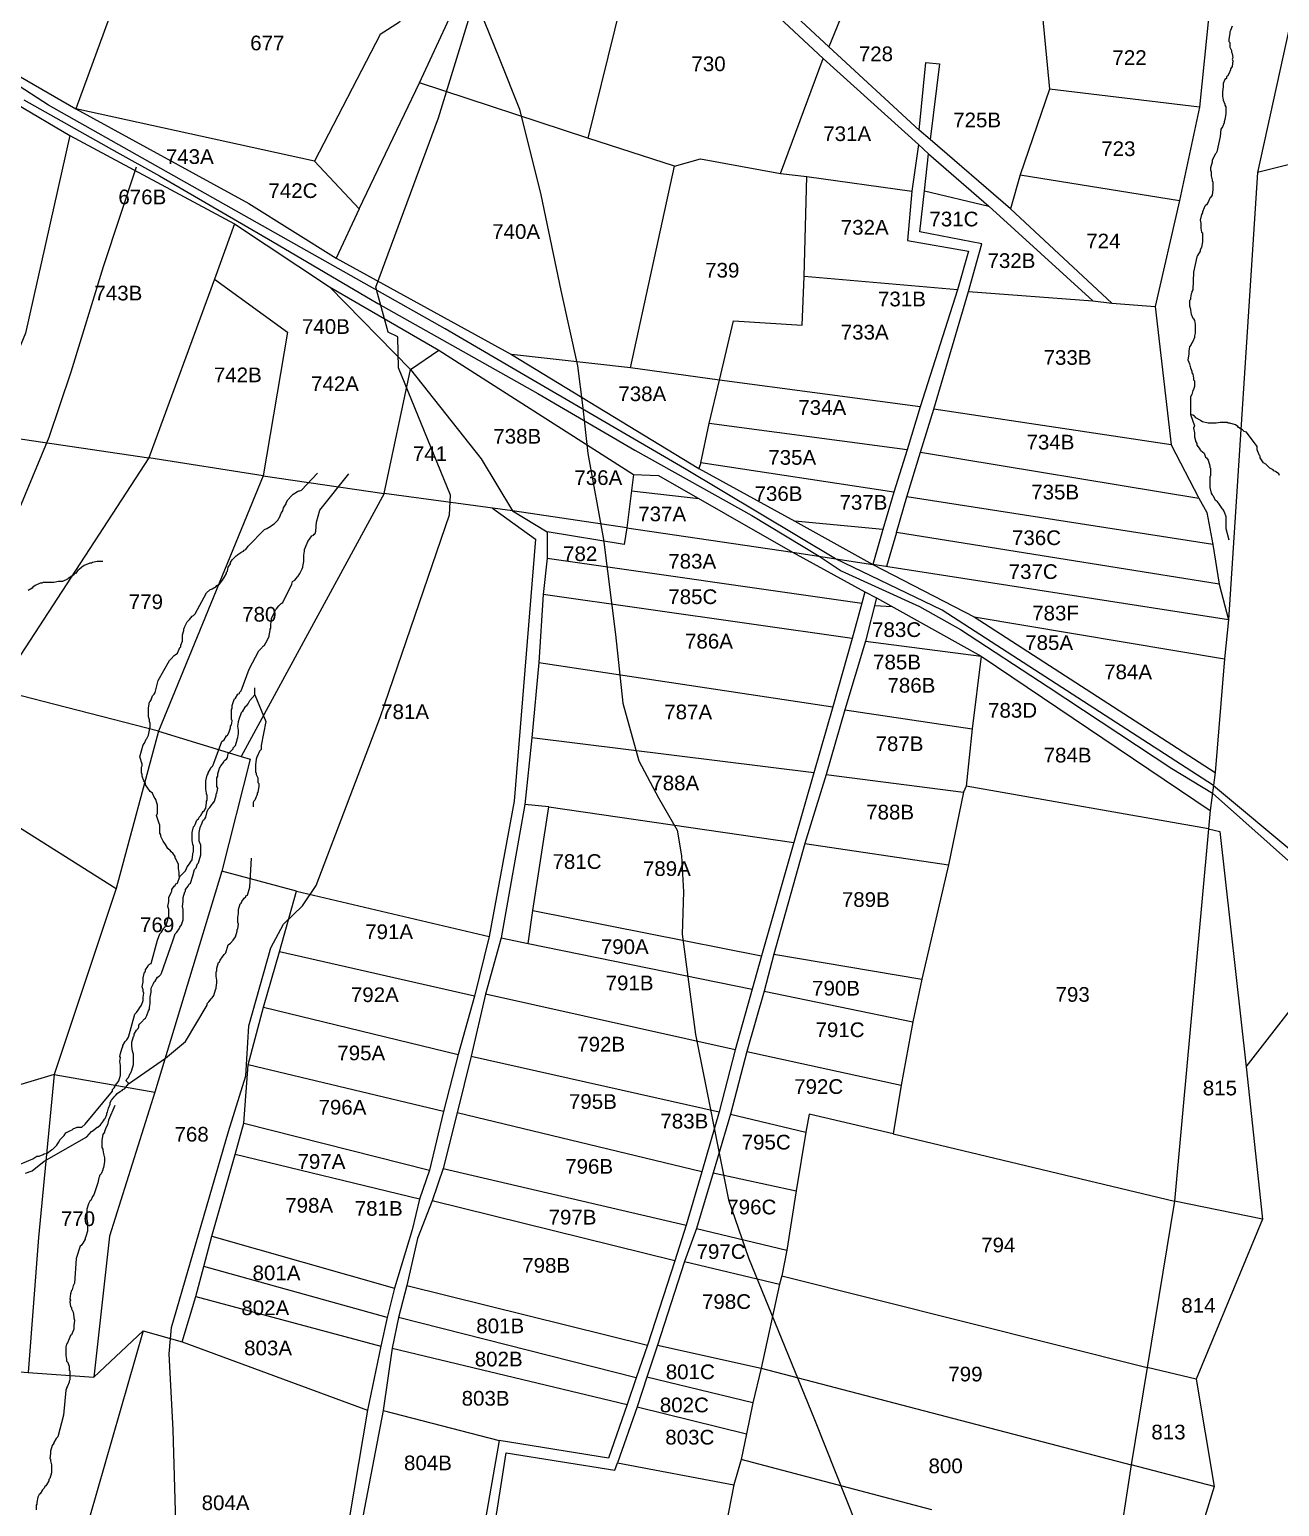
# Model space of a CAD drawing. Header units: inches. Extents: x -72 to 3350, y -615 to 1801.
# Drawn here: x 830.6 to 1124.6, y -59.2 to 288.4 of the extents above; entities that cross this region are included whole.
import ezdxf
from ezdxf.enums import TextEntityAlignment as Align

# ---------------------------------------------------------------- set-up
doc = ezdxf.new("R2010")
doc.units = ezdxf.units.IN
doc.header["$LTSCALE"] = 15
doc.header["$MEASUREMENT"] = 0
for name, color, linetype in [('PLOT', 255, 'Continuous'), ('PLOT NO', 7, 'Continuous'), ('ROAD', 50, 'Continuous'), ('STREAM', 130, 'Continuous')]:
    doc.layers.add(name, color=color, linetype=linetype)
doc.styles.get("Standard").update_dxf_attribs({"font": 'arial.ttf'})

msp = doc.modelspace()

# ---------------------------------------------------------------- linework, layer by layer
at = {"layer": 'PLOT', "color": 0}
for points in [[(1156.43, 422.49), (1148.17, 386.06), (1143.31, 363.37), (1119.5, 254.73), (1112.66, 149.49)], [(567.77, 419.6), (579.48, 414.48), (587, 410.25), (641.57, 378.94), (682.26, 354.72), (769.36, 307.08), (771.66, 305.9), (813.36, 279.46), (827.55, 270.76), (840.08, 263.46), (878.83, 242.66), (901.17, 227.81), (926.85, 212.93), (972.7, 183.69), (978.54, 183.39), (1010.09, 165.4), (1028.99, 162.49)], [(967.45, 334.86), (975.34, 342.08), (983.17, 340.21), (1015.47, 338.46), (1033.92, 343.28), (1044.19, 360.18), (1105.62, 359.78), (1113.36, 349.36), (1110.72, 329.51), (1100.92, 304.21), (1100.55, 293.14), (1108.07, 292.52), (1105.86, 270.12), (1101.15, 248.16), (1095.42, 223.22)], [(908.09, 246.16), (922.29, 275.78), (933.34, 299.74), (946.62, 314.96), (965.15, 332.52), (967.45, 334.86), (963.34, 339.95), (938.79, 357.47)], [(1033.92, 343.28), (1032.54, 337.55), (1039.79, 336.02), (1018.59, 284.3)], [(1085.23, 224.01), (1061.35, 246.16), (1042.48, 262.51), (1039.87, 264.69), (1018.59, 284.3), (977.51, 322.48), (967.45, 334.86)], [(1039.79, 336.02), (1047.54, 329.29), (1057, 316.21), (1067.04, 296.42), (1068.87, 291.52), (1070.56, 274.35), (1063.6, 254.14), (1061.35, 246.16)], [(965.15, 332.52), (976.02, 320.06), (1017.31, 281.57), (1039.71, 261.27), (1042.06, 259.08), (1056.24, 246.82), (1080.73, 224.55), (1085.23, 224.01), (1095.42, 223.22), (1099.18, 190.61), (1105.65, 178.11), (1107.59, 174.74), (1108.94, 167.19), (1110.42, 157.88), (1112.66, 149.49), (1111.69, 140.31), (1109.51, 113.54)], [(787.73, 329.87), (805.39, 325.54), (837.56, 314.13), (853.74, 308.54), (851.06, 295.86), (841.44, 269.73)], [(925.21, 327.11), (926.55, 312.99), (917.62, 290.11), (913.04, 287.21), (897.65, 257.4), (908.09, 246.16), (902.72, 234.56)], [(1190.61, 326.44), (1168.79, 267.74), (1145.89, 270.62), (1136.02, 258.84), (1119.5, 254.73)], [(976.02, 320.06), (961.94, 262.83)], [(818.35, 283.05), (841.44, 269.73), (882.2, 247.46), (902.72, 234.56), (943.95, 211.93), (988.04, 185.05), (1010.66, 172.7), (1028.99, 162.49), (1052.84, 150.2), (1109.51, 113.54), (1108.36, 104.6), (1107.96, 100.25), (1099.95, 12.7), (1093.48, -26.48), (1089.78, -49.4), (1086.36, -71.36)], [(1007.25, 254.49), (1017.31, 281.57)], [(1039.87, 264.69), (1041.48, 280.62), (1044.68, 280.3), (1042.48, 262.51)], [(971.96, 208.75), (982.28, 256.24), (961.94, 262.83), (922.29, 275.78)], [(1105.86, 270.12), (1070.56, 274.35)], [(897.65, 257.4), (841.44, 269.73)], [(840.08, 263.46), (829.66, 216.95), (819.85, 193.3), (790.82, 155.51), (775.59, 149.38)], [(1039.71, 261.27), (1038.13, 250.33), (1037.14, 238.71), (1051.49, 236.22), (1048.88, 227.08), (1040.11, 199.58), (1037.07, 189.45), (1033.91, 179.51), (1031.31, 170.68), (1028.99, 162.49)], [(982.28, 256.24), (988.41, 257.95), (1007.25, 254.49), (1013.41, 253.75)], [(1051.5, 226.72), (1054.63, 237.9), (1040.01, 240.78), (1041.13, 250.37), (1042.06, 259.08)], [(988.49, 186.43), (990.43, 195.68), (992.87, 205.86), (996.19, 219.78), (1012.32, 218.78), (1012.83, 230.22), (1013.41, 253.75), (1038.13, 250.33)], [(1063.6, 254.14), (1101.15, 248.16)], [(1041.13, 250.37), (1056.24, 246.82)], [(878.83, 242.66), (874.07, 229.63), (858.61, 187.54), (823, 132.96), (790.82, 155.51)], [(874.07, 229.63), (891.27, 217.14), (885.56, 183.32), (858.61, 187.54)], [(1048.88, 227.08), (1012.83, 230.22)], [(901.17, 227.81), (920.23, 208.38), (926.85, 212.93)], [(1034.54, 170.03), (1036.96, 178.43), (1040.17, 188.92), (1043.34, 199.02), (1051.5, 226.72), (1080.73, 224.55)], [(992.87, 205.86), (971.96, 208.75), (943.95, 211.93)], [(920.23, 208.38), (936.82, 187.31), (944.22, 175.07), (914, 179.21), (920.23, 208.38)], [(1040.11, 199.58), (992.87, 205.86)], [(1099.18, 190.61), (1043.34, 199.02)], [(1037.07, 189.45), (990.43, 195.68)], [(819.85, 193.3), (858.61, 187.54)], [(1040.17, 188.92), (1105.65, 178.11)], [(1033.91, 179.51), (988.49, 186.43), (988.04, 185.05)], [(885.56, 183.32), (860.93, 123.23), (823, 132.96)], [(885.56, 183.32), (914, 179.21)], [(972.7, 183.69), (971.1, 171.07), (944.22, 175.07)], [(914, 179.21), (880.35, 117.31), (882.47, 116.69), (875.84, 90.29), (860.09, 38.28), (849.35, 4.43), (845.69, -28.71), (857.32, -17.84), (866.5, -20.43), (910.1, -36.52)], [(988.06, 177.95), (972.16, 179.7)], [(1108.94, 167.19), (1036.96, 178.43)], [(939.47, 175.72), (949.62, 168.47), (944.6, 106.8), (938.68, 74.93), (935.25, 60.89), (931.42, 47.2), (928, 33.73), (924.71, 19.98), (922.35, 13.13), (920.56, 5.91), (916.45, -7.81), (914.69, -14.69), (913.21, -21.46), (910.1, -36.52), (900.44, -93.69), (880.14, -91.37), (878.58, -90.61), (876.13, -93.25), (873.76, -114.82), (863.1, -129.43)], [(944.22, 175.07), (952.38, 170.14), (952.32, 163.93), (951.42, 155.44), (950.36, 139.4), (948.76, 121.72), (947.11, 106.03), (941.56, 74.66), (937.81, 61.37), (934.47, 46.8), (931.16, 33.49), (927.89, 20.38), (925.31, 12.71), (921.86, 3.85), (919.35, -7.17), (917.41, -14.67), (915.91, -21.96), (913.8, -36.6), (908.25, -65.23)], [(971.1, 171.07), (970.49, 167.19), (952.38, 170.14)], [(971.1, 171.07), (1010.09, 165.4)], [(1031.31, 170.68), (1010.66, 172.7)], [(1110.42, 157.88), (1034.54, 170.03), (1032.15, 161.97)], [(952.32, 163.93), (1026.37, 153.41)], [(1010.09, 165.4), (1027.13, 156.03), (1029.82, 154.65), (1054.45, 140.94), (1108.36, 104.6)], [(1112.66, 149.49), (1028.99, 162.49)], [(1027.13, 156.03), (1026.37, 153.41), (1024.14, 145.09), (1019.6, 129), (1015.11, 113.42), (1010.39, 97.09), (1002.77, 70.39), (1000.61, 62.58), (996.58, 48.31), (992.81, 33.69), (988.72, 19.59), (985.09, 7.02), (982.4, -1.35), (975.93, -21.22), (973.29, -28.91), (971.18, -35.16), (966.76, -47.77), (941.06, -43.68), (937.4, -64.78)], [(1024.14, 145.09), (951.42, 155.44)], [(1029.82, 154.65), (1027.27, 144.47), (1022.42, 128.27), (1017.99, 113.07), (1012.94, 96.85), (1005.72, 70.82), (1003.37, 62.06), (999.36, 47.88), (995.51, 33.16), (991.42, 19.34), (987.47, 6.25), (984.69, -1.57), (978.33, -21.2), (975.81, -28.73), (973.51, -35.72), (968.94, -48.92), (996.28, -54.05)], [(1029.37, 152.8), (1033.52, 152.61)], [(1052.84, 150.2), (1111.69, 140.31)], [(1027.27, 144.47), (1054.45, 140.94)], [(950.36, 139.4), (1019.6, 129)], [(1054.45, 140.94), (1052.34, 123.84), (1050.91, 110.33), (1050.32, 108.94), (1046.8, 91.79), (1040.48, 64.88), (1038.41, 54.9), (1035.67, 39.96), (1033.74, 28.51), (1099.95, 12.7)], [(1022.42, 128.27), (1052.34, 123.84)], [(860.93, 123.23), (850.97, 86.25)], [(860.93, 123.23), (880.35, 117.31)], [(1015.11, 113.42), (948.76, 121.72)], [(1017.99, 113.07), (1050.32, 108.94)], [(1107.96, 100.25), (1050.91, 110.33)], [(949.01, 81.05), (952.74, 105.49), (947.11, 106.03)], [(952.74, 105.49), (1010.39, 97.09)], [(754.62, -65.87), (781.78, 20.3), (791.35, 38.34), (824.37, 103.06), (850.97, 86.25), (836.38, 42.48), (860.09, 38.28)], [(1107.96, 100.25), (1110.64, 99.65), (1116.82, 44.3), (1143.18, 78.14), (1144.22, 79.59)], [(1012.94, 96.85), (1046.8, 91.79)], [(866.5, -20.43), (869.73, -9.76), (871.6, -2.68), (873.45, 4.4), (878.96, 23.62), (880.96, 31.03), (882.05, 44.72), (885.6, 58.34), (889.4, 71.36), (893.38, 85.63), (875.84, 90.29)], [(893.38, 85.63), (938.68, 74.93)], [(947.89, 73.32), (949.01, 81.05), (1002.77, 70.39)], [(941.56, 74.66), (947.89, 73.32), (1000.61, 62.58)], [(935.25, 60.89), (889.4, 71.36)], [(1005.72, 70.82), (1040.48, 64.88)], [(996.58, 48.31), (937.81, 61.37)], [(1003.37, 62.06), (1038.41, 54.9)], [(885.6, 58.34), (931.42, 47.2)], [(934.47, 46.8), (992.81, 33.69)], [(999.36, 47.88), (1035.67, 39.96)], [(836.38, 42.48), (815.33, 36.22), (803.83, 16.84), (795.89, -24.77)], [(836.38, 42.48), (832.68, 4.08), (830.28, -27.68)], [(928, 33.73), (882.05, 44.72)], [(1116.82, 44.3), (1120.64, 8.42), (1099.95, 12.7)], [(988.72, 19.59), (931.16, 33.49)], [(1033.74, 28.51), (1014, 33.14), (1013.25, 28.9), (1010.95, 15.11), (1008.72, 1.16), (1007.54, -4.9), (1007.03, -6.83), (1002.73, -26.64), (1000.75, -34.78), (999.23, -42.06), (998, -48.15), (996.28, -54.05), (984.77, -113.21), (1030.67, -123.24), (1029.11, -139.88)], [(995.51, 33.16), (1013.25, 28.9)], [(880.96, 31.03), (924.71, 19.98)], [(922.35, 13.13), (878.96, 23.62)], [(927.89, 20.38), (985.09, 7.02)], [(991.42, 19.34), (1010.95, 15.11)], [(982.4, -1.35), (925.31, 12.71)], [(1120.64, 8.42), (1105.05, -29.25), (1093.48, -26.48)], [(873.45, 4.4), (916.45, -7.81)], [(987.47, 6.25), (1008.72, 1.16)], [(914.69, -14.69), (871.6, -2.68)], [(984.69, -1.57), (1007.03, -6.83)], [(1007.54, -4.9), (1093.48, -26.48)], [(869.73, -9.76), (913.21, -21.46)], [(919.35, -7.17), (975.93, -21.22)], [(973.29, -28.91), (917.41, -14.67)], [(857.32, -17.84), (837.43, -86.87), (832.51, -127.8)], [(915.91, -21.96), (971.18, -35.16)], [(978.33, -21.2), (1002.73, -26.64)], [(784.21, -82.11), (795.89, -24.77), (830.28, -27.68), (845.69, -28.71)], [(1002.73, -26.64), (1089.78, -49.4)], [(1000.75, -34.78), (975.81, -28.73)], [(1105.05, -29.25), (1109.27, -54.49), (1089.78, -49.4)], [(913.8, -36.6), (941.06, -43.68)], [(973.51, -35.72), (999.23, -42.06)], [(939.66, -66.1), (942.74, -46.52), (968.27, -50.63), (968.94, -48.92)], [(1042.88, -59.93), (998, -48.15)], [(1109.27, -54.49), (1103.06, -74.65), (1086.36, -71.36)]]:
    msp.add_lwpolyline(points, dxfattribs=at)
at = {"layer": 'ROAD', "color": 2}
for points in [[(1109.1, 110.45), (1045.31, 151.72), (1020.18, 163.81), (984.68, 185.08), (944.99, 208.24), (928.33, 217.91), (835.04, 270.55), (777.31, 307.98), (741.82, 329.13), (705.27, 347.14), (681.52, 359.87), (627.84, 391.98), (591.62, 412.53), (576.73, 420.71)], [(829.25, 271.82), (851.15, 259.49), (861.18, 253.96), (887.73, 238.47), (912.54, 223.91), (950.15, 202.71), (973.01, 189.35), (1000.47, 174.04), (1016.36, 164.4), (1021.56, 161.01), (1039.95, 152.62), (1049.57, 147.19), (1070.2, 133.71), (1099.31, 114.51), (1108.88, 108.65)], [(1108.88, 108.66), (1143.18, 78.14), (1156.29, 68.19)], [(1109.1, 110.45), (1128.97, 93.89), (1144.22, 79.59), (1155.54, 70.97)]]:
    msp.add_lwpolyline(points, dxfattribs=at)
at = {"layer": 'ROAD'}
for points in [[(932.99, 301.66), (941.04, 281.61), (945.82, 269.6), (950.87, 249.5), (955.55, 226.92), (959.49, 209.19), (960.7, 199.94), (961.92, 188.62), (965.57, 168.38), (968.47, 145.99), (970.16, 129.82), (973.94, 116.25), (978.58, 107.58), (982.92, 99.95), (983.97, 93.94), (984.42, 85.42), (984.12, 75.52), (987.26, 51.89), (995.05, 12.95), (999.69, -0.65), (1015.27, -38.68), (1027.55, -69.69)], [(865.84, -92.97), (864.4, -41.17), (863.45, -23.26), (863.99, -17.03), (877.39, 29.07), (881.43, 42.14), (882.2, 53.93), (887.33, 72.29), (890.3, 77.88), (894.77, 82.15), (898.03, 86.97), (913.16, 126.72), (929.37, 174.13), (929.65, 178.77), (917.37, 208.74), (917.24, 216.05), (914.92, 217.14), (912.06, 227.77), (926.79, 267.56), (934.51, 292.64), (935.73, 294.85)], [(855.66, 256.01), (847.92, 232.49), (840.27, 207.73), (835.13, 192.33), (825.71, 169.7), (812.16, 148.42), (809.39, 144.97), (802.4, 127.55), (800.63, 121.92), (793.05, 111.13), (785.99, 101.47), (772.78, 79.68), (766.98, 71.11), (750.91, 40.81), (748.56, 36.7), (742.83, 24.4), (726.84, -2.19), (723.06, -8.07), (716.16, -18.99)]]:
    msp.add_lwpolyline(points, dxfattribs=at)
at = {"layer": 'STREAM', "color": 4, "lineweight": 0}
for points in [[(1113.51, 289.12), (1113.13, 288.17), (1112.94, 287.79), (1112.94, 287.42), (1112.75, 286.09), (1112.75, 285.52), (1112.94, 285.34), (1112.94, 284.2), (1113.32, 283.44), (1113.32, 283.07), (1113.51, 282.69), (1113.7, 281.74), (1113.51, 281.36), (1113.7, 280.99), (1113.51, 279.66), (1113.13, 279.09), (1113.13, 278.91), (1112.75, 277.96), (1112.38, 277.39), (1112.19, 277.2), (1112.19, 276.83), (1111.81, 276.64), (1111.43, 275.69), (1111.43, 275.31), (1111.43, 274.93), (1111.24, 273.61), (1111.24, 273.04), (1111.24, 272.66), (1111.43, 271.72), (1111.81, 270.77), (1111.81, 270.58), (1112, 270.21), (1112, 269.26), (1112, 268.88), (1112, 268.5), (1111.81, 267.18), (1111.62, 266.61), (1111.62, 266.42), (1111.24, 265.48), (1110.86, 264.91), (1110.67, 263.21), (1109.92, 259.62), (1109.73, 259.24), (1109.54, 259.05), (1109.35, 258.67), (1108.97, 257.91), (1108.78, 257.54), (1108.78, 257.16), (1108.4, 255.83), (1108.4, 255.27), (1108.59, 254.89), (1108.59, 253.94), (1108.78, 253), (1108.78, 252.81), (1108.97, 252.43), (1108.97, 251.48), (1108.97, 251.11), (1108.97, 250.73), (1108.78, 249.4), (1108.4, 248.84), (1108.22, 248.65), (1107.84, 247.7), (1107.46, 247.14), (1107.27, 246.95), (1107.08, 246.76), (1106.89, 246.38), (1106.51, 245.43), (1106.51, 245.24), (1106.32, 244.87), (1105.95, 243.54), (1106.14, 242.79), (1106.14, 242.6), (1106.14, 241.65), (1106.32, 240.71), (1106.51, 240.52), (1106.51, 240.14), (1106.51, 239), (1106.51, 238.81), (1106.51, 238.44), (1106.32, 237.11), (1105.95, 236.55), (1105.95, 236.17), (1105.38, 235.22), (1105.19, 234.84), (1104.43, 231.25), (1104.24, 227.09), (1104.06, 226.71), (1104.06, 226.52), (1103.87, 226.14), (1103.68, 225.2), (1103.68, 224.82), (1103.49, 224.63), (1103.49, 223.31), (1103.68, 222.55), (1103.68, 222.36), (1103.87, 221.42), (1104.24, 220.47), (1104.43, 220.28), (1104.62, 219.9), (1104.81, 218.96), (1104.81, 218.58), (1104.81, 218.2), (1104.81, 216.88), (1104.62, 216.31), (1104.62, 215.93), (1104.24, 214.99), (1104.06, 214.61), (1103.87, 214.23), (1103.68, 214.04), (1103.49, 213.66), (1103.3, 212.72), (1103.3, 212.34), (1103.3, 211.96), (1103.11, 210.64), (1103.3, 210.07), (1103.49, 209.69), (1103.68, 208.75), (1104.06, 207.99), (1104.06, 207.61), (1104.24, 207.23), (1104.43, 206.29), (1104.43, 205.91), (1104.62, 205.72), (1104.62, 204.4), (1104.43, 203.64), (1104.24, 203.45), (1104.06, 202.51), (1103.68, 201.94), (1103.68, 197.78), (1104.62, 195.13), (1104.43, 194.56), (1104.62, 193.43), (1104.62, 193.24), (1104.62, 192.48), (1105, 191.35), (1105.19, 190.97), (1105.19, 190.59), (1105.76, 189.84), (1105.95, 189.46), (1106.14, 189.27), (1106.89, 188.7), (1107.27, 187.76), (1107.46, 187.57), (1107.84, 187), (1108.22, 185.68), (1108.22, 185.3), (1108.4, 185.11), (1108.4, 183.97), (1108.4, 183.59), (1108.4, 183.41), (1108.22, 183.03), (1108.22, 182.46), (1108.22, 181.51), (1108.22, 181.14), (1108.22, 180.57), (1108.59, 179.25), (1108.78, 178.87), (1108.97, 178.68), (1109.54, 177.73), (1109.73, 177.54), (1109.92, 177.35), (1110.48, 176.6), (1111.05, 175.65), (1111.24, 175.46), (1111.62, 174.9), (1112, 173.76), (1112, 173.38), (1112, 173), (1112, 172.06), (1112, 171.68), (1112, 171.3), (1112, 170.92), (1112.75, 168.28)], [(1124.67, 183.41), (1124.48, 183.78), (1123.72, 184.35), (1123.34, 184.54), (1123.16, 184.73), (1122.4, 185.11), (1121.64, 185.86), (1121.45, 186.05), (1120.89, 186.43), (1120.13, 187.57), (1120.13, 187.94), (1119.94, 188.13), (1119.56, 189.08), (1119.37, 189.46), (1119.37, 189.84), (1119.37, 190.21), (1116.91, 193.62), (1116.35, 193.81), (1115.97, 194.18), (1115.02, 194.75), (1114.83, 194.94), (1114.27, 195.32), (1112.94, 195.7), (1112.57, 195.7), (1112.38, 195.89), (1111.24, 195.89), (1110.86, 195.89), (1110.67, 195.89), (1109.73, 195.7), (1108.78, 195.7), (1108.4, 195.7), (1107.84, 195.7), (1106.51, 196.08), (1106.14, 196.27), (1105.95, 196.45), (1105, 197.02), (1104.81, 197.21), (1104.62, 197.4), (1104.24, 197.59), (1103.68, 197.78)], [(828.34, 21.34), (831.36, 22.66), (832.31, 23.23), (832.87, 23.23), (833.82, 23.61), (834.01, 23.8), (834.76, 23.99), (835.71, 24.74), (836.09, 24.93), (836.28, 25.12), (837.03, 25.88), (837.22, 26.26), (837.41, 26.45), (837.79, 27.2), (838.55, 27.96), (838.74, 28.15), (839.11, 28.72), (840.25, 29.28), (840.63, 29.47), (840.82, 29.66), (841.76, 30.04), (842.14, 30.04), (842.52, 30.04), (842.9, 30.04), (843.65, 30.8), (850.08, 38.55), (850.08, 38.93), (850.46, 39.31), (851.03, 40.25), (851.22, 40.44), (851.6, 41.01), (851.97, 42.33), (851.97, 42.52), (851.97, 42.9), (851.97, 43.84), (851.97, 44.22), (851.97, 44.6), (851.78, 45.55), (851.97, 46.49), (851.78, 46.68), (851.97, 47.44), (852.35, 48.76), (852.54, 48.95), (852.54, 49.33), (853.11, 50.27), (853.3, 50.46), (853.49, 50.65), (853.68, 51.03), (853.86, 51.22), (855.38, 56.7), (855.76, 57.08), (856.32, 57.84), (856.51, 58.22), (856.89, 58.78), (857.27, 59.92), (857.27, 60.3), (857.27, 60.67), (857.46, 61.62), (857.27, 62), (857.27, 62.38), (857.08, 63.13), (857.27, 64.27), (857.27, 64.46), (857.27, 65.21), (857.65, 66.54), (857.84, 66.73), (857.84, 67.1), (858.4, 67.86), (858.59, 68.24), (858.78, 68.43), (859.16, 68.62), (860.67, 74.1), (861.24, 75.61), (861.62, 75.99), (862.19, 76.94), (862.37, 77.13), (862.75, 77.69), (863.13, 78.83), (863.13, 79.21), (863.32, 79.59), (863.32, 80.53), (863.32, 80.91), (863.32, 81.29), (863.13, 82.04), (863.32, 83.18), (863.32, 83.37), (863.32, 84.12), (863.89, 85.26), (864.08, 85.64), (864.08, 86.01), (864.64, 86.77), (864.83, 86.96), (865.02, 87.34), (865.4, 87.53), (865.97, 89.04), (867.29, 90.36), (867.48, 90.93), (867.67, 91.31), (868.24, 92.07), (868.43, 92.44), (868.8, 93.01), (868.99, 94.34), (868.99, 94.52), (869.18, 94.9), (869.18, 96.04), (869.18, 96.23), (868.99, 96.6), (868.8, 97.55), (868.8, 98.5), (868.8, 98.69), (868.8, 99.44), (869.18, 100.77), (869.37, 100.95), (869.56, 101.33), (869.94, 102.28), (870.13, 102.47), (870.32, 102.66), (870.51, 103.03), (870.88, 103.41), (871.45, 104.36), (871.64, 104.55), (872.02, 105.11), (872.21, 106.44), (872.21, 106.82), (872.4, 107.01), (872.4, 108.14), (872.21, 108.52), (872.21, 108.71), (872.02, 109.65), (872.02, 110.6), (872.02, 110.98), (872.02, 111.54), (872.4, 112.87), (872.59, 113.25), (872.59, 113.44), (873.15, 114.38), (873.34, 114.76), (873.53, 114.95), (873.72, 115.14), (873.91, 115.7), (875.8, 120.81), (876.37, 121.19), (876.94, 122.13), (877.13, 122.32), (877.5, 122.89), (877.88, 124.03), (877.88, 124.4), (878.07, 124.78), (878.26, 125.73), (878.07, 126.11), (878.07, 126.29), (878.07, 127.24), (878.07, 128.38), (878.26, 128.56), (878.26, 129.32), (878.64, 130.46), (878.83, 130.83), (879.02, 131.02), (879.58, 131.97), (879.96, 132.16), (879.96, 132.35), (880.34, 132.72), (882.23, 137.83), (884.5, 142.18), (884.88, 142.56), (885.64, 143.31), (885.82, 143.5), (886.2, 144.07), (886.77, 145.21), (886.96, 145.58), (886.96, 145.77), (887.15, 146.91), (887.15, 147.29), (887.34, 147.48), (887.34, 148.42), (887.53, 149.37), (887.53, 149.74), (887.72, 150.31), (888.28, 151.45), (888.47, 151.82), (888.66, 152.01), (889.23, 152.77), (889.61, 153.15), (889.8, 153.34), (890.17, 153.53), (892.25, 157.88), (892.44, 158.44), (893.01, 158.82), (893.58, 159.58), (893.77, 159.77), (894.14, 160.33), (894.71, 161.47), (894.9, 161.85), (894.9, 162.04), (895.09, 163.17), (895.09, 163.55), (895.09, 163.74), (895.09, 164.68), (895.28, 165.63), (895.28, 166.01), (895.47, 166.58), (896.04, 167.9), (896.23, 168.09), (896.41, 168.47), (896.98, 169.22), (897.36, 169.41), (897.55, 169.6), (897.74, 169.79), (897.93, 170.36), (898.12, 172.44), (898.87, 175.27), (905.68, 183.78)], [(865.78, 89.04), (865.78, 89.42), (865.78, 89.99), (865.59, 90.93), (865.59, 91.31), (865.59, 91.88), (865.02, 93.2), (864.83, 93.39), (864.83, 93.77), (864.27, 94.52), (863.89, 94.9), (863.7, 95.09), (863.13, 95.66), (862.56, 96.6), (862.37, 96.79), (862, 97.36), (861.43, 98.5), (861.43, 98.87), (861.24, 99.25), (861.24, 100.2), (861.24, 100.58), (861.24, 100.77), (861.24, 101.14), (861.05, 101.52), (860.48, 103.41), (860.67, 103.98), (860.67, 104.93), (860.67, 105.11), (860.67, 105.87), (860.29, 107.2), (860.11, 107.38), (859.92, 107.76), (859.54, 108.71), (859.16, 108.9), (858.97, 109.09), (858.4, 109.84), (857.84, 110.6), (857.84, 110.98), (857.46, 111.54), (857.08, 112.68), (857.08, 113.06), (856.89, 113.44), (856.89, 114.38), (856.89, 114.76), (857.08, 115.14), (857.08, 115.52), (856.51, 117.22), (857.27, 120.05), (857.65, 120.43), (858.03, 121.38), (858.21, 121.57), (858.59, 122.32), (858.78, 123.46), (858.78, 123.84), (858.97, 124.21), (858.97, 125.16), (858.78, 125.54), (858.78, 125.92), (858.59, 126.67), (858.59, 127.81), (858.59, 128), (858.59, 128.75), (858.78, 130.08), (858.97, 130.27), (859.16, 130.64), (859.54, 131.59), (859.73, 131.78), (859.92, 131.97), (860.11, 132.35), (860.86, 135.18), (863.51, 139.91), (863.89, 140.29), (864.64, 141.05), (864.83, 141.23), (865.4, 141.61), (865.97, 142.94), (866.16, 143.13), (866.16, 143.5), (866.54, 144.45), (866.54, 144.83), (866.54, 145.02), (866.54, 145.96), (866.91, 146.91), (866.91, 147.29), (867.1, 147.85), (867.67, 148.99), (868.05, 149.37), (868.24, 149.56), (868.8, 150.31), (869.18, 150.5), (869.37, 150.69), (869.56, 150.88), (872.21, 155.8), (872.96, 156.55), (873.53, 156.74), (874.48, 157.31), (874.67, 157.5), (875.23, 157.88), (875.99, 158.82), (876.18, 159.2), (876.37, 159.39), (876.94, 160.33), (876.94, 160.71), (877.13, 160.9), (877.31, 161.85), (877.88, 162.6), (877.88, 162.98), (878.26, 163.55), (879.21, 164.49), (879.39, 164.68), (879.58, 164.87), (880.53, 165.44), (880.91, 165.63), (881.1, 165.82), (881.47, 166.01), (882.04, 166.76), (885.82, 170.74), (886.39, 170.92), (887.34, 171.49), (887.53, 171.68), (888.09, 172.06), (889.04, 173), (889.23, 173.38), (889.42, 173.57), (889.8, 174.52), (889.98, 174.9), (890.17, 175.08), (890.36, 175.84), (890.93, 176.79), (890.93, 176.98), (891.31, 177.73), (892.25, 178.68), (892.44, 178.87), (892.63, 179.06), (893.58, 179.62), (893.96, 179.81), (894.14, 179.81), (894.52, 180), (898.31, 183.97)], [(847.81, 163.17), (847.44, 163.17), (847.06, 163.17), (846.68, 163.17), (846.49, 163.17), (845.36, 162.98), (845.17, 162.79), (844.79, 162.79), (843.46, 162.23), (842.9, 161.85), (842.71, 161.66), (841.95, 161.09), (841.38, 160.33), (841.19, 160.33), (840.82, 159.96), (840.06, 159.39), (839.68, 159.2), (839.49, 159.01), (838.36, 158.44), (837.6, 158.44), (837.41, 158.44), (836.28, 158.25), (835.71, 158.25), (835.33, 158.25), (835.14, 158.25), (834.76, 158.25), (833.82, 158.25), (833.44, 158.07), (833.06, 158.07), (831.93, 157.5), (831.36, 157.12), (831.17, 156.93), (830.23, 156.36)], [(883.55, 131.78), (883.55, 133.48)], [(853.86, 40.44), (853.3, 41.01), (853.49, 41.39), (853.86, 41.76), (854.24, 42.71), (854.43, 42.9), (854.62, 43.47), (855, 44.79), (855, 45.17), (855, 45.55), (855, 46.49), (855, 46.87), (855, 47.25), (854.81, 48), (854.62, 49.14), (854.62, 49.33), (854.62, 50.08), (855, 51.41), (855.19, 51.6), (855.19, 51.98), (855.76, 52.92), (855.95, 53.11), (856.13, 53.3), (856.32, 53.68), (856.32, 54.06), (856.51, 54.43), (856.89, 54.81), (857.65, 55.57), (857.84, 55.76), (858.21, 56.32), (858.59, 57.46), (858.78, 57.84), (858.78, 58.22), (858.97, 59.16), (858.97, 59.54), (858.97, 59.92), (858.97, 60.67), (859.16, 61.81), (859.16, 62), (859.16, 62.75), (859.73, 63.89), (859.92, 64.27), (860.11, 64.46), (860.67, 65.4), (861.05, 65.59), (861.24, 65.78), (861.43, 65.97), (861.62, 66.35), (864.27, 73.91), (864.83, 75.61), (865.21, 75.99), (865.78, 76.75), (865.97, 77.13), (866.35, 77.69), (866.72, 78.83), (866.72, 79.21), (866.72, 79.59), (866.72, 80.53), (866.72, 80.91), (866.72, 81.29), (866.54, 82.04), (866.72, 83.18), (866.72, 83.37), (866.72, 84.12), (867.1, 85.45), (867.29, 85.64), (867.29, 86.01), (867.86, 86.77), (868.05, 87.15), (868.24, 87.34), (868.43, 87.53), (868.99, 89.23), (869.37, 90.74), (869.75, 91.12), (870.13, 92.07), (870.32, 92.26), (870.51, 92.82), (870.88, 94.15), (870.88, 94.52), (870.88, 94.9), (870.88, 95.85), (870.88, 96.23), (870.88, 96.42), (870.51, 97.36), (870.51, 98.5), (870.51, 98.69), (870.51, 99.44), (870.7, 100.58), (870.88, 100.95), (871.07, 101.33), (871.45, 102.28), (871.64, 102.47), (871.83, 102.66), (872.02, 103.03), (872.4, 104.36), (872.59, 104.93), (872.96, 105.3), (873.53, 106.06), (873.72, 106.25), (874.1, 106.82), (874.48, 108.14), (874.48, 108.52), (874.67, 108.71), (874.86, 109.84), (874.67, 110.22), (874.67, 110.41), (874.67, 111.36), (874.67, 112.3), (874.86, 112.68), (874.86, 113.25), (875.23, 114.57), (875.42, 114.76), (875.61, 115.14), (876.18, 115.89), (876.37, 116.27), (876.56, 116.46), (876.94, 116.65), (877.13, 117.03), (877.31, 117.97), (877.69, 118.35), (878.45, 119.11), (878.45, 119.3), (879.02, 119.87), (879.39, 121.19), (879.39, 121.38), (879.58, 121.76), (879.77, 122.7), (879.77, 123.08), (879.77, 123.46), (879.58, 124.4), (879.77, 125.35), (879.77, 125.54), (879.96, 126.29), (880.34, 127.43), (880.53, 127.81), (880.72, 128), (881.29, 128.94), (881.47, 129.13), (881.66, 129.32), (882.04, 129.7), (882.42, 130.46), (883.55, 131.78), (886.2, 125.54), (885.07, 119.87), (885.07, 118.92), (884.69, 118.54), (884.31, 117.6), (884.12, 117.41), (883.93, 116.65), (883.74, 115.33), (883.74, 115.14), (883.74, 114.76), (883.74, 113.62), (883.93, 113.44), (883.93, 113.06), (884.31, 112.3), (884.31, 111.17), (884.5, 110.98), (884.5, 110.22), (884.31, 108.9), (884.12, 108.71), (884.12, 108.33), (883.74, 107.38), (883.55, 107.01), (883.37, 106.82), (883.18, 106.44), (883.18, 105.49)], [(829.66, 19.26), (831.17, 19.83), (834.01, 22.1), (844.03, 27.77), (845.17, 29.09), (845.54, 29.28), (846.49, 30.04), (846.68, 30.04), (847.25, 30.61), (848, 31.55), (848.19, 31.93), (848.38, 32.12), (848.76, 33.06), (848.76, 33.44), (848.95, 33.63), (849.14, 34.58), (849.52, 35.52), (849.52, 35.9), (849.89, 36.47), (850.65, 37.41), (850.84, 37.6), (851.22, 37.98), (851.97, 38.55), (852.35, 38.74), (852.54, 38.93), (852.92, 39.12), (853.86, 40.25), (862.56, 46.3), (867.29, 50.27), (872.4, 58.78), (872.4, 59.16), (872.78, 59.54), (873.34, 60.3), (873.53, 60.49), (873.91, 61.05), (874.29, 62.38), (874.48, 62.75), (874.48, 62.94), (874.67, 64.08), (874.67, 64.46), (874.67, 64.65), (874.48, 65.59), (874.48, 66.54), (874.67, 66.91), (874.67, 67.48), (875.05, 68.81), (875.23, 69), (875.42, 69.37), (875.99, 70.13), (876.18, 70.51), (876.37, 70.7), (876.56, 70.89), (876.75, 71.08), (877.31, 72.97), (877.88, 73.34), (878.45, 74.1), (878.64, 74.29), (879.02, 74.86), (879.39, 76.18), (879.39, 76.56), (879.58, 76.75), (879.77, 77.88), (879.58, 78.26), (879.58, 78.45), (879.58, 79.4), (879.77, 80.34), (879.77, 80.72), (879.77, 81.29), (880.15, 82.61), (880.34, 82.8), (880.53, 83.18), (881.1, 83.93), (881.47, 84.31), (881.47, 84.5), (881.85, 84.69), (882.42, 86.58), (882.8, 93.39)], [(850.65, 35.14), (849.14, 31.74), (848.95, 30.61), (848.57, 30.04), (848.19, 29.09), (848.19, 28.9), (847.81, 28.34), (847.62, 27.01), (847.62, 26.63), (847.62, 26.45), (847.62, 25.31), (847.81, 24.93), (847.81, 24.74), (848, 23.8), (848.19, 22.85), (848.19, 22.47), (848.19, 21.91), (848, 20.58), (847.81, 20.21), (847.81, 20.02), (847.44, 19.07), (847.06, 18.69), (847.06, 18.5), (846.87, 18.13), (846.68, 16.99), (845.73, 14.15), (845.36, 13.78), (844.98, 12.83), (844.79, 12.64), (844.41, 12.07), (844.03, 10.75), (844.03, 10.37), (844.03, 10.18), (844.03, 9.05), (844.03, 8.67), (844.03, 8.48), (844.22, 7.53), (844.22, 6.59), (844.22, 6.21), (844.22, 5.64), (843.84, 4.32), (843.65, 3.94), (843.65, 3.75), (843.09, 2.81), (842.9, 2.43), (842.71, 2.24), (842.52, 2.05), (841.57, -0.79), (841.19, -6.65), (840.82, -7.22), (840.63, -8.16), (840.44, -8.35), (840.25, -9.11), (840.06, -10.43), (840.25, -10.62), (840.06, -11), (840.25, -12.13), (840.44, -12.32), (840.44, -12.7), (840.82, -13.46), (841.01, -14.59), (841.01, -14.78), (841.19, -15.35), (841.01, -16.67), (841.01, -17.05), (841.01, -17.43), (840.63, -18.37), (840.44, -18.75), (840.25, -18.94), (840.06, -19.32), (839.87, -19.7), (839.49, -20.64), (839.3, -21.02), (839.11, -21.59), (839.11, -22.91), (839.11, -23.29), (839.11, -23.67), (839.3, -24.61), (839.3, -24.99), (839.49, -25.18), (839.87, -26.13), (839.87, -27.07), (840.06, -27.26), (840.06, -28.02), (840.06, -29.34), (839.87, -29.72), (839.87, -29.91), (839.49, -30.85), (839.3, -31.23), (839.3, -31.42), (839.11, -31.8), (838.55, -37.66), (837.22, -42.77), (836.85, -43.15), (836.28, -44.09), (836.28, -44.28), (835.9, -44.85), (835.52, -46.17), (835.52, -46.36), (835.52, -46.74), (835.33, -47.87), (835.52, -48.06), (835.52, -48.44), (835.71, -49.39), (835.71, -50.33), (835.71, -50.52), (835.71, -51.28), (835.33, -52.6), (835.14, -52.79), (835.14, -53.17), (834.58, -54.11), (834.39, -54.3), (834.2, -54.49), (834.01, -54.87), (833.63, -55.25), (833.06, -56.19), (832.87, -56.38), (832.5, -56.95), (832.31, -58.27), (832.31, -58.65), (832.12, -58.84), (832.12, -59.98)]]:
    msp.add_lwpolyline(points, dxfattribs=at)

# ---------------------------------------------------------------- texts
at = {"layer": 'PLOT NO'}
for s, p in [('677', (886.52, 285.2)), ('730', (990.32, 280.29)), ('728', (1029.7, 282.64)), ('722', (1089.37, 281.76)), ('725B', (1053.51, 267.08)), ('731A', (1022.94, 263.85)), ('723', (1086.73, 260.32)), ('743A', (868.28, 258.46)), ('676B', (857.11, 248.97)), ('742C', (892.55, 250.45)), ('732A', (1027.06, 241.82)), ('731C', (1048.06, 243.77)), ('740A', (945.05, 240.83)), ('724', (1083.2, 238.59)), ('739', (993.55, 231.73)), ('732B', (1061.59, 233.98)), ('743B', (851.47, 226.35)), ('731B', (1035.82, 224.95)), ('740B', (900.3, 218.47)), ('733A', (1027.06, 217.15)), ('733B', (1074.78, 211.19)), ('742B', (879.57, 207.1)), ('742A', (902.43, 205)), ('738A', (974.74, 202.65)), ('734A', (1017.07, 199.42)), ('738B', (945.32, 192.65)), ('734B', (1070.76, 191.27)), ('741', (924.77, 188.56)), ('735A', (1010.01, 187.67)), ('736A', (964.39, 182.92)), ('736B', (1006.78, 179.16)), ('735B', (1071.87, 179.52)), ('737B', (1026.77, 177.1)), ('737A', (979.42, 174.38)), ('736C', (1067.48, 168.78)), ('782', (960.12, 165.01)), ('783A', (986.48, 163.24)), ('737C', (1066.7, 160.8)), ('785C', (986.62, 154.9)), ('779', (857.95, 153.71)), ('780', (884.62, 150.76)), ('783F', (1071.96, 151.05)), ('786A', (990.42, 144.44)), ('783C', (1034.57, 147.15)), ('785A', (1070.45, 144.1)), ('785B', (1034.67, 139.52)), ('786B', (1038.05, 134.05)), ('784A', (1089.03, 137.21)), ('781A', (918.93, 127.84)), ('787A', (985.54, 127.78)), ('783D', (1061.85, 128.16)), ('787B', (1035.25, 120.3)), ('784B', (1074.79, 117.62)), ('788A', (982.49, 111.07)), ('788B', (1033.04, 104.21)), ('781C', (959.38, 92.58)), ('789A', (980.52, 90.92)), ('789B', (1027.32, 83.64)), ('769', (860.6, 77.7)), ('791A', (915.17, 76.06)), ('790A', (970.61, 72.55)), ('792A', (911.81, 61.24)), ('791B', (971.75, 64.01)), ('790B', (1020.32, 62.78)), ('793', (1075.98, 61.31)), ('791C', (1021.25, 53)), ('795A', (908.62, 47.54)), ('792B', (965.06, 49.61)), ('792C', (1016.23, 39.63)), ('815', (1110.62, 39.29)), ('796A', (904.19, 34.77)), ('795B', (963.11, 36.11)), ('783B', (984.63, 31.5)), ('768', (868.71, 28.41)), ('795C', (1003.88, 26.55)), ('797A', (899.25, 22)), ('796B', (962.23, 20.85)), ('798A', (896.37, 11.68)), ('781B', (912.73, 10.96)), ('797B', (958.32, 8.9)), ('796C', (1000.5, 11.29)), ('770', (841.97, 8.54)), ('794', (1058.49, 2.35)), ('797C', (993.27, 0.8)), ('801A', (888.68, -4.21)), ('798B', (952.12, -2.45)), ('798C', (994.55, -10.97)), ('814', (1105.56, -11.85)), ('802A', (886.04, -12.43)), ('801B', (941.31, -16.68)), ('803A', (886.7, -21.88)), ('802B', (940.95, -24.49)), ('801C', (986.03, -27.49)), ('799', (1050.76, -28.02)), ('803B', (937.87, -33.72)), ('802C', (984.63, -35.29)), ('803C', (985.91, -42.87)), ('813', (1098.52, -41.67)), ('804B', (924.31, -48.92)), ('800', (1046.1, -49.63)), ('804A', (876.7, -58.3))]:
    msp.add_text(s, height=3.456, dxfattribs=at).set_placement(p, align=Align.MIDDLE_CENTER)

doc.saveas('drawing.dxf')
